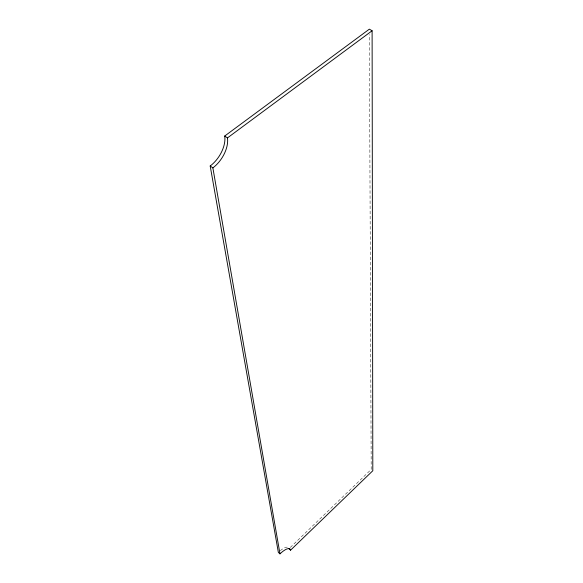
<?xml version="1.0" encoding="UTF-8"?>
<svg xmlns="http://www.w3.org/2000/svg" width="583" height="583" viewBox="0 0 583 583"><rect width="100%" height="100%" fill="white"/><g stroke="black" fill="none" stroke-linecap="round" stroke-linejoin="round"><path stroke-width="0.44" stroke-dasharray="2.92 2.19" d="M290.283 547.466L371.196 469.439L369.382 34.608M280.277 550.665A13.854 4.547 -48.9 0 1 287.907 547.269"/><path stroke-width="0.87" d="M290.582 550.163L372.807 470.751L372.107 30.761L369.36 29.15L224.717 136.028A24.267 14.262 -56.3 0 1 210.193 165.98L278.353 552.393L279.978 553.85A13.868 4.526 -48.9 0 1 290.582 550.163L288.979 548.727M279.978 553.85L212.875 167.897A24.304 14.211 -56.3 0 0 227.443 137.923L372.107 30.761M224.717 136.028L227.443 137.923M210.193 165.98L212.875 167.897"/></g></svg>
